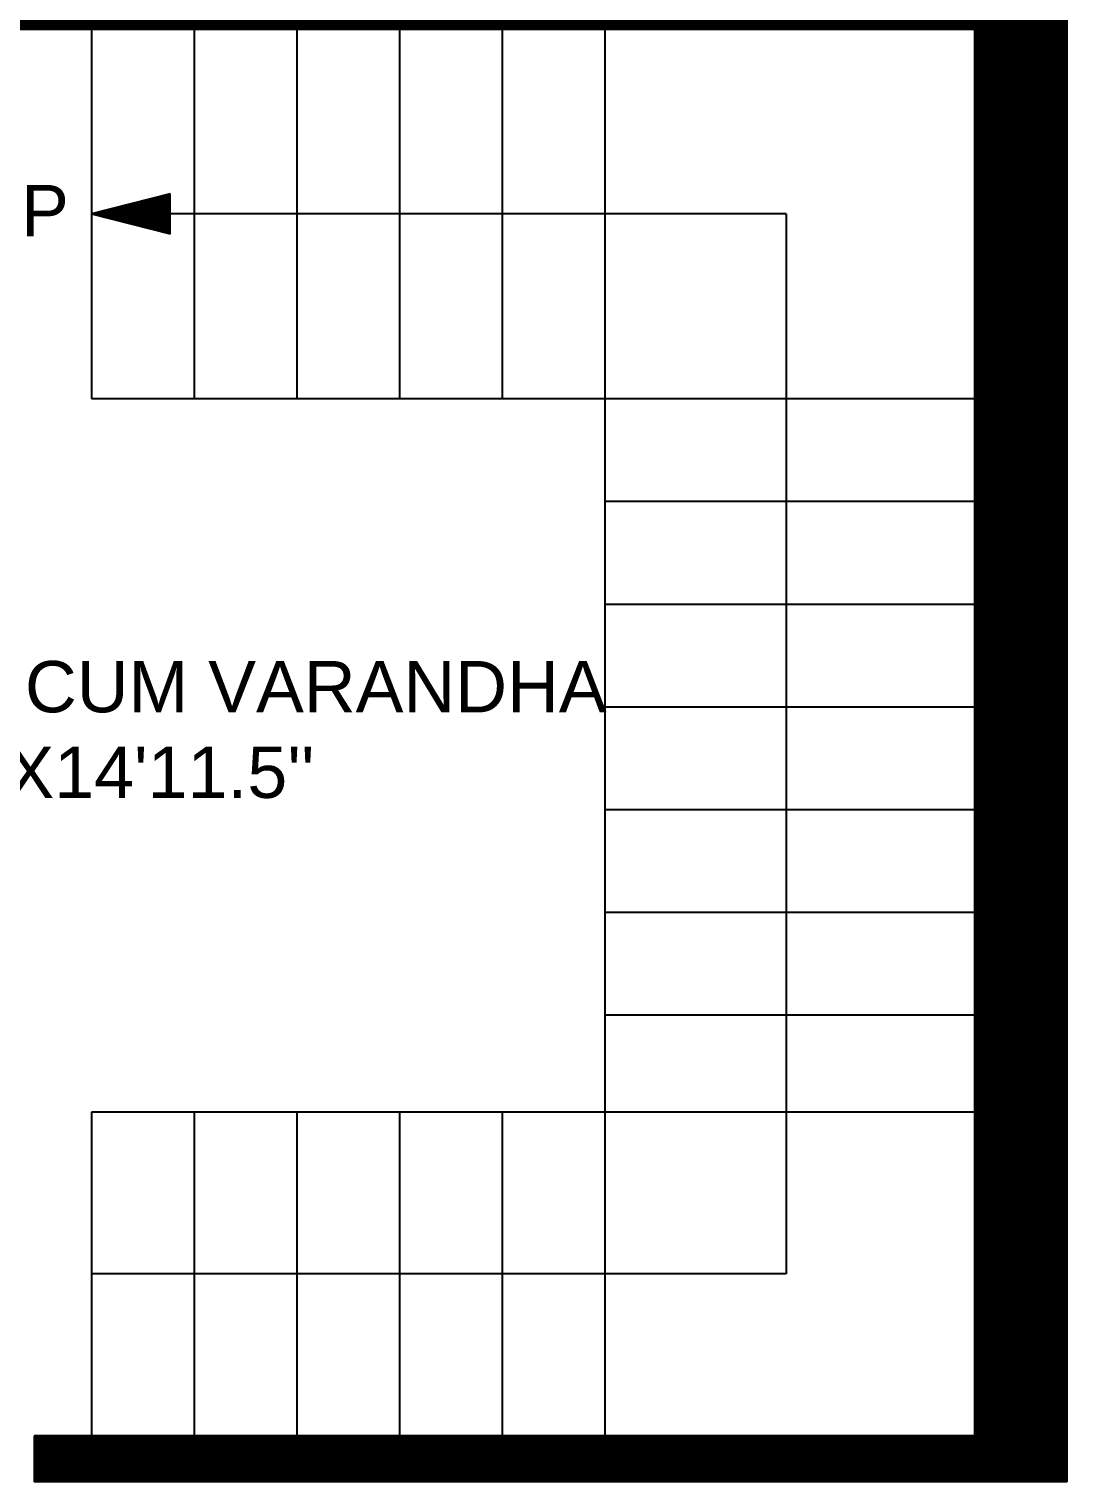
# Model space of a CAD drawing. Header units: inches. Extents: x 413 to 1099, y 231 to 650.
# Drawn here: x 705.4 to 806.5, y 252.1 to 393.6 of the extents above; entities that cross this region are included whole.
import ezdxf

# ---------------------------------------------------------------- set-up
doc = ezdxf.new("R2010")
doc.units = ezdxf.units.IN
doc.header["$MEASUREMENT"] = 0
for name, color, linetype in [('DOOR', 70, 'Continuous'), ('STAIRS', 75, 'Continuous'), ('TEXT', 190, 'Continuous')]:
    doc.layers.add(name, color=color, linetype=linetype)
doc.styles.get("Standard").update_dxf_attribs({"font": 'arial.ttf'})

msp = doc.modelspace()

# ---------------------------------------------------------------- hatches: boundary and pattern name
at = {"layer": 'DOOR', "true_color": 0x636466}
h = msp.add_hatch(dxfattribs=at)
h.set_pattern_fill('ANSI31', color=251)
h.set_pattern_definition([(45, (-2981.29373, -190.62552), (-0.0883883476, 0.0883883476), [])])
h.paths.add_polyline_path([(618, 406.65), (609, 406.65), (609, 403.65), (609, 378.9), (618, 378.9)], flags=17)
h.paths.add_polyline_path([(618, 318.9), (609, 318.9), (609, 300.15), (483.5, 300.15), (483.5, 402.15), (567, 402.15), (567, 442.04), (562.5, 442.04), (562.5, 406.65), (483.5, 406.65), (483.5, 424.65), (474.5, 424.65), (474.5, 291.15), (618, 291.15)])
h.paths.add_polyline_path([(797.5, 402.65), (666, 402.65), (666, 398.65), (666, 393.65), (797.5, 393.65)])
h.paths.add_polyline_path([(806.5, 624.15), (761.51, 624.15), (761.51, 615.15), (797.5, 615.15), (797.5, 507.15), (707.52, 507.15), (707.52, 502.65), (707.5, 432.15), (712, 432.15), (712, 502.65), (763, 502.65), (763, 436.65), (742, 436.65), (742, 432.15), (772.3, 432.15), (772.3, 436.65), (767.5, 436.65), (767.5, 502.65), (797.5, 502.65), (797.5, 432.15), (797.5, 256.65), (705.92, 256.65), (705.92, 252.15), (806.5, 252.15)])
h.paths.add_polyline_path([(455.5, 615.15), (502, 615.15), (502, 624.15), (446.5, 624.15), (446.5, 252.15), (451, 252.15), (451, 502.65), (474.5, 502.65), (474.5, 484.65), (483.5, 484.65), (483.5, 502.65), (562, 502.65), (562, 491.3), (566.5, 491.3), (566.5, 507.15), (455.5, 507.15)])
h.paths.add_polyline_path([(585.92, 256.65), (451, 256.65), (451, 252.15), (585.92, 252.15)])
h = msp.add_hatch(dxfattribs=at)
h.set_pattern_fill('ANSI31', color=251)
h.set_pattern_definition([(45, (-2019.03097, -149.97378), (-0.0883883476, 0.0883883476), [])])
h.paths.add_polyline_path([(711.5, 375.65), (719.17, 375.65), (719.17, 373.69)])
h.paths.add_polyline_path([(719.17, 377.6), (719.17, 375.65), (711.5, 375.65)])

# ---------------------------------------------------------------- linework, layer by layer
for p, q in [((719.17, 377.6), (711.5, 375.65)), ((719.17, 373.69), (719.17, 377.6)), ((711.5, 375.65), (719.17, 373.69))]:
    msp.add_line(p, q)
at = {"layer": 'DOOR', "color": 85, "true_color": 0x58ba48}
for p, q in [((806.5, 624.15), (806.5, 252.15)), ((666, 393.65), (797.5, 393.65)), ((797.5, 393.65), (797.5, 256.65)), ((797.5, 256.65), (705.92, 256.65)), ((705.92, 256.65), (705.92, 252.15)), ((806.5, 252.15), (705.92, 252.15))]:
    msp.add_line(p, q, dxfattribs=at)
at = {"layer": 'DOOR'}
for p, q in [((779.17, 375.65), (719.17, 375.65)), ((711.5, 272.4), (711.5, 272.4)), ((779.17, 272.66), (779.17, 272.66))]:
    msp.add_line(p, q, dxfattribs=at)
at = {"layer": 'STAIRS', "color": 254, "true_color": 0xcecce6}
for p, q in [((711.5, 393.65), (711.5, 357.65)), ((721.5, 393.65), (721.5, 357.65)), ((731.5, 393.65), (731.5, 357.65)), ((741.5, 393.65), (741.5, 357.65)), ((751.5, 393.65), (751.5, 357.65)), ((761.5, 393.65), (761.5, 256.65)), ((779.17, 375.65), (779.17, 272.4)), ((711.5, 357.65), (797.5, 357.65)), ((761.5, 347.65), (797.5, 347.65)), ((761.5, 337.65), (797.5, 337.65)), ((761.5, 327.65), (797.5, 327.65)), ((761.5, 317.65), (797.5, 317.65)), ((761.5, 307.65), (797.5, 307.65)), ((761.5, 297.65), (797.5, 297.65)), ((797.5, 288.15), (711.5, 288.15)), ((711.5, 288.15), (711.5, 256.65)), ((721.5, 288.15), (721.5, 256.65)), ((731.5, 288.15), (731.5, 256.65)), ((741.5, 288.15), (741.5, 256.65)), ((751.5, 288.15), (751.5, 256.65)), ((779.17, 272.4), (711.5, 272.4))]:
    msp.add_line(p, q, dxfattribs=at)

# ---------------------------------------------------------------- texts
at = {"layer": 'DOOR', "insert": (677.86, 332.1), "char_height": 5, "attachment_point": 1}
msp.add_mtext_dynamic_manual_height_columns("PORCH CUM VARANDHA\\P     11'5''X14'11.5''", width=117.5945, gutter_width=1, heights=[31.37], dxfattribs=at)
at = {"layer": 'TEXT', "insert": (699.6, 378.46), "char_height": 5, "attachment_point": 1}
msp.add_mtext_dynamic_manual_height_columns('UP', width=14.541, gutter_width=1, heights=[0], dxfattribs=at)

doc.saveas('drawing.dxf')
